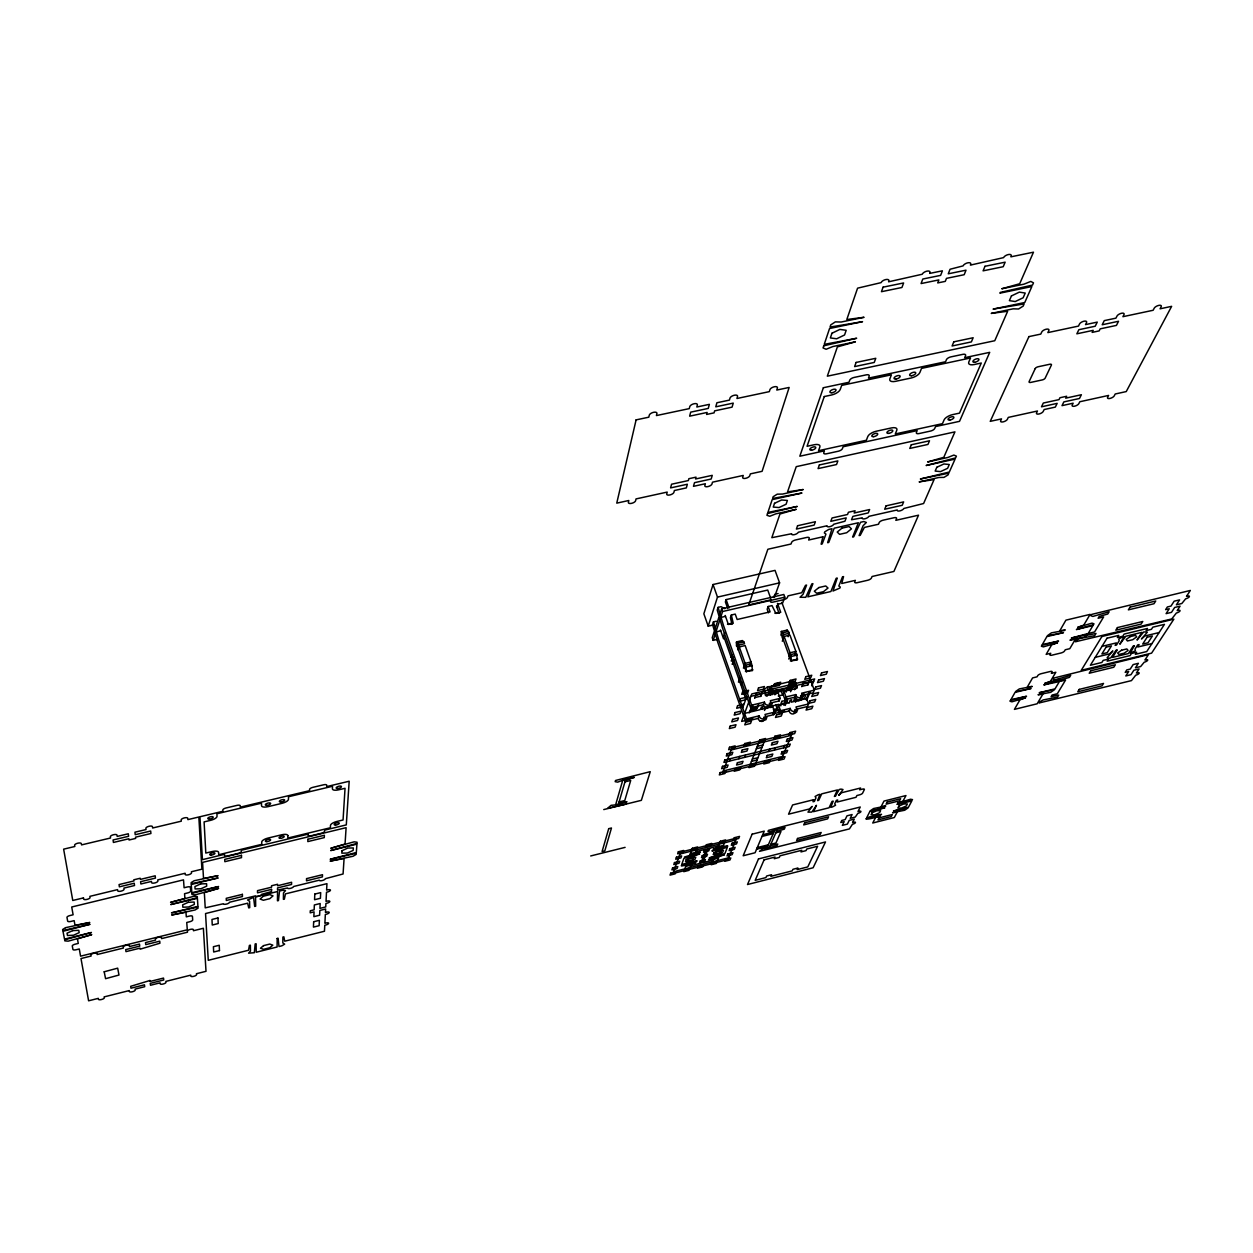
<?xml version="1.0" encoding="UTF-8"?>
<svg xmlns="http://www.w3.org/2000/svg" width="1253" height="1253" viewBox="0 0 1253 1253"><rect width="100%" height="100%" fill="white"/><g stroke="black" fill="none" stroke-linecap="round" stroke-linejoin="round"><path stroke-width="1.5" d="M781.136 635.506L781.324 631.449L787.135 630.087L789.28 633.251L788.153 636.728M742.215 683.449L741.416 686.44L745.927 699.205M626.343 804.034L607.611 808.279L611.088 805.319L615.599 804.912L622.772 780.18L634.3 777.377L625.419 780.274M618.434 804.222L625.654 779.476M737.61 648.568L738.644 645.091L736.56 641.896L736.435 645.968M739.505 682.024L740.523 678.656M770.376 695.133L771.3 692.079L769.326 686.534L767.369 687.004L763.594 689.902L765.567 695.431L767.024 696.261M774.323 597.462L779.585 582.849L775.043 570.381L713.035 584.524L703.857 613.798L708.196 626.171L713.897 624.84M785.224 705.47L786.665 700.96L785.396 701.257M708.196 626.171L717.483 597.101L713.035 584.524M716.309 621.222L713.427 621.88L712.565 624.574L717.875 642.632L745.582 721.43L758.206 718.392L759.177 715.855L746.522 718.893L745.582 721.43M724.892 608.707L721.023 606.687L718.11 607.36L717.233 610.101L722.605 628.317L750.672 707.773L763.422 704.719L764.424 702.119L751.628 705.173L750.672 707.773M782.342 638.09L783.47 634.613L781.324 631.449M776.797 607L777.8 604.259L782.608 603.147L784.801 597.164L783.83 594.47L721.634 608.801L719.692 614.769L720.647 617.478L725.503 616.351M770.736 598.354L767.729 590.053L726.129 599.607L725.377 601.91L727.742 608.566M713.176 640.361L715.056 634.598L714.116 631.919L712.237 637.683L713.176 640.361L716.982 639.469M715.917 631.919L719.755 620.204L718.799 617.51L714.977 629.241L715.917 631.919L720.741 630.807M720.647 617.478L722.589 611.511L721.634 608.801M724.72 632.608L723.607 635.944L731.204 657.48L734.101 656.807M777.471 603.366L780.729 612.325L775.905 613.437L772.005 605.606L768.152 606.499L770.094 611.871L737.156 619.499L735.229 614.095L731.345 615.004L730.421 617.729L731.94 624.386M731.235 661.036L732.754 656.635M733.256 664.309L734.352 661.161M738.174 650.135L739.286 646.924L745.159 645.546L751.001 661.976L749.858 665.171M738.44 682.149L740.1 677.466M743.421 668.147L745.128 663.37L739.286 646.924M768.152 606.499L767.165 609.24L768.449 612.811M740.68 684.905L741.713 682.008M746.6 672L745.77 665.202L751.659 663.808L752.473 670.606L745.472 671.498M774.197 596.976L775.184 594.22L778.082 593.546M742.653 707.898L746.757 696.699M729.559 761.041L730.436 758.66M749.2 712.926L751.252 707.428M754.666 698.266L756.718 692.768M752.787 705.705L751.706 708.571A3.117 0.83 76.5 0 1 751.189 708.759M755.496 710.263L756.796 706.833M760.681 696.511L762.638 691.358M782.295 641.27L784.127 636.43L789.938 635.067L795.89 651.403L794.637 654.599M758.645 704.296L757.078 708.446L751.236 709.856M786.79 630.995L787.135 630.087M738.925 758.754L739.818 756.373M765.567 695.431L771.3 692.079M761.981 709.464L763.077 706.629L761.542 706.99L760.148 709.652L744.595 713.396M770.094 689.213L771.284 686.064L788.92 681.867L790.909 687.396L789.672 690.528M744.548 757.376L745.457 755.011M766.758 708.525L767.932 705.455M772.067 694.742L773.273 691.609L771.284 686.064M788.81 655.977L790.048 652.782L784.127 636.43M772.146 703.669L771.159 706.238L765.332 707.632M779.679 684.858L780.697 682.227L774.84 683.621M791.504 661.38L790.706 654.599L796.548 653.22L797.331 660.002L790.314 660.895M765.646 716.606L773.712 714.664L774.714 712.111L772.756 706.629L762.09 709.182M769.311 703.309L779.1 700.96L780.118 698.36L778.129 692.815L767.353 695.399M789.202 702.667L778.567 705.235L777.565 707.788L779.523 713.255L789.171 710.937L790.204 708.384L780.525 710.717L779.523 713.255M794.747 688.852L784.002 691.421L782.968 694.037L784.958 699.55L794.715 697.216L795.765 694.601L785.991 696.95L784.958 699.55M783.83 705.235L786.68 698.031M788.607 686.221L790.878 681.397L795.232 681.554L796.877 687.944L794.402 689.714M768.825 751.455L769.781 749.075M789.092 702.949L790.236 700.098L791.755 699.738L791.144 702.213L806.572 698.501L808.545 703.967L807.496 706.52L796.751 709.104M796.877 687.944L795.232 681.554M794.715 697.216L793.869 700.85L797.049 700.897M774.401 750.093L775.372 747.712M732.159 664.325L733.929 659.971M795.498 702.228L796.892 698.767M801.795 686.691L803.893 681.507M801.669 697.749L803.079 694.287M801.983 699.111L804.097 693.927M807.637 685.297L809.751 680.113M783.705 747.822L784.691 745.441M806.086 699.675L809.219 692.079M811.787 685.861L814.638 678.954L751.784 693.943L741.619 721.43L752.834 718.721M806.822 699.988L810.018 692.251M781.809 602.38L814.293 690.168L813.213 692.768L800.557 695.807M744.548 668.131L745.77 665.202M774.73 830.034L770.125 831.804L767.979 831.428L768.418 830.394L785.819 825.727L860.247 807.026L858.007 811.537L858.869 811.317A2.741 0.846 -19.7 0 1 860.889 811.725A2.741 0.846 -19.7 0 1 857.835 813.401L855.282 817.034L850.223 818.319L852.087 814.544L846.997 815.813L845.164 819.587L841.781 820.449L840.794 822.485L844.162 821.639L842.345 825.367L847.388 824.098L849.221 820.37L854.28 819.086L852.588 822.485L853.434 822.281A2.71 0.83 -19.7 0 1 855.439 822.657A2.71 0.83 -19.7 0 1 852.416 824.302L849.409 828.906L759.475 851.351L762.873 848.704L766.836 848.297L774.73 830.034L785.051 827.434L784.3 829.157L776.421 831.444M769.389 847.654L777.314 829.392M788.717 659.015L790.706 654.599M764.502 710.451L765.943 707.318M731.204 657.48L732.253 655.225M790.58 691.719L792.867 686.926L790.878 681.397M773.273 597.556L775.184 594.22M622.772 780.18L617.729 782.138L615.176 781.668L615.521 780.478L650.26 771.66L641.364 800.338L603.742 809.579M774.808 694.804L778.552 691.891L784.315 690.513L786.304 692.048M770.705 707.616L773.164 705.705L778.865 704.343L780.87 705.831M798.631 700.928L804.489 698.297L805.601 695.572L800.855 695.478M717.844 847.701C704.358 852.463 723.373 845.415 727.836 846.104L711.892 850.944L727.304 847.451L724.907 853.512L709.229 857.851L724.375 854.844L708.556 859.605L713.662 858.446M691.264 864.1C704.672 859.37 685.704 866.387 681.256 865.713L697.154 860.905L681.742 864.398L683.919 858.383L699.754 853.998L684.42 857.036L700.411 852.212L695.243 853.387M691.64 850.301L696.887 848.986M719.567 843.285L724.782 841.969M679.94 854.013L735.746 839.98M762.717 834.733L773.915 831.929M695.869 851.695L706.332 849.064L700.991 863.145L690.654 865.745M718.502 846.01L708.07 848.626L702.698 862.706L713.02 860.106M690.387 853.685L695.619 852.369M718.235 846.683L723.451 845.383M775.826 832.822L780.979 831.522L775.936 843.018L770.83 844.318M761.996 836.44L773.164 833.637M689.651 855.721L694.867 854.405M717.452 848.72L722.652 847.404M688.414 859.072L693.614 857.757M716.136 852.087L721.321 850.787M687.678 861.077L692.878 859.777M715.353 854.107L720.522 852.807M686.456 864.413L691.64 863.098M714.053 857.444L719.206 856.144M757.266 847.592L768.34 844.788L767.619 846.464L756.561 849.252M685.72 866.403L690.889 865.087M713.27 859.448L718.423 858.148M673.597 871.712L728.573 857.819M766.836 848.297L777.017 845.728L777.753 844.052L770.25 845.65M684.514 869.692L689.667 868.392M711.986 862.753L717.123 861.453M590.696 855.956L625.106 847.373M752.364 759.036L757.94 757.673M751.44 761.385L757.016 760.023M723.341 770.924L782.671 756.389M749.92 765.285L755.481 763.938M619.092 801.951L624.761 800.557L630.713 780.447L624.965 781.841M615.599 804.912L627.017 801.763L618.653 803.471M1095.247 657.355L1109.485 653.894L1112.836 650.949L1107.135 657.668L1108.999 658.264L1110.769 657.841L1116.11 650.15L1117.269 649.868L1112.539 657.402L1128.42 653.549L1133.245 645.984L1134.404 645.702L1130.19 653.111L1135.39 650.793L1134.983 649.132L1137.677 644.919L1139.071 644.575L1137.818 647.018L1151.93 643.588M758.864 742.309L764.534 740.946M731.079 749.983L791.379 735.323M757.298 746.334L762.936 744.971M756.373 748.73L761.996 747.368M773.665 711.031L778.88 709.778M774.276 711.453L778.019 710.561M774.714 712.111L765.003 714.445L765.332 715.369A3.117 2.788 21.2 0 1 763.39 718.815A3.117 2.788 21.2 0 1 759.506 716.763L759.177 715.855M808.545 703.967L796 706.99L796.328 707.898A3.101 2.772 22.2 0 1 794.418 711.344A3.101 2.772 22.2 0 1 790.533 709.292L790.204 708.384M773.367 713.787L784.566 711.077M764.001 717.938L766.883 717.249L765.912 719.77L760.148 721.148M794.715 710.545L797.581 709.856L796.548 712.377L793.682 713.067M1102.014 646.36L1116.345 642.899L1115.139 645.358L1116.533 645.013L1119.195 640.753L1118.741 639.046L1122.234 637.104L1124.035 636.681L1119.837 644.214L1125.836 636.242L1141.953 632.342L1137.035 640.048L1143.738 631.919L1147.372 632.123L1141.483 638.983L1144.897 635.991L1159.119 632.546M750.892 696.355L813.651 681.366M773.273 691.609L790.909 687.396M792.867 686.926L797.221 687.067M754.917 697.576L760.822 696.167M801.936 686.346L807.778 684.937M778.254 695.979L782.561 694.961L781.245 691.28M780.118 698.36L770.313 700.709L770.642 701.633A3.148 2.819 21.1 0 1 768.684 705.11A3.148 2.819 21.1 0 1 764.753 703.043L764.424 702.119M814.293 690.168L801.622 693.207L801.951 694.115A3.132 2.804 22.1 0 1 800.025 697.592A3.132 2.804 22.1 0 1 796.094 695.525L795.765 694.601M750.735 708.806L756.577 707.397M749.78 711.359L755.622 709.965M796.313 700.192L802.108 698.798M773.367 709.605L777.158 708.697L775.858 705.047M755.904 694.961L761.808 693.551M803.001 683.715L808.858 682.305M745.128 663.37L751.001 661.976M790.048 652.782L795.89 651.403M746.428 667.035L752.301 665.641M791.379 656.431L797.206 655.053M746.929 671.122L752.802 669.729M791.849 660.503L797.675 659.109M736.56 641.896L742.418 640.534L743.859 641.912L744.517 643.729L738.644 645.091M736.247 642.805L740.648 641.771M738.001 643.275L743.859 641.912M782.812 632.796L788.623 631.434M783.47 634.613L789.28 633.251M727.492 624.26L731.862 623.242M774.887 613.265L777.784 612.592M722.589 611.511L784.801 597.164M717.483 597.101L779.585 582.849M763.594 689.902L764.408 690.105M776.468 606.123L779.068 613.265M781.465 634.613L790.659 660.002M792.836 680.943L794.825 686.456M794.966 709.543L795.295 710.451A3.101 2.772 22.2 0 1 793.384 713.881A3.101 2.772 22.2 0 1 789.5 711.845L789.171 710.937M784.002 691.421L785.991 696.95M778.599 699.581L779.1 700.96M778.567 705.235L780.525 710.717M767.369 687.004L769.342 692.549M773.226 713.286L773.712 714.664M763.923 689.025L765.896 694.554M726.129 599.607L729.089 607.94M763.422 704.719L763.75 705.643A3.148 2.819 21.1 0 0 769.765 704.734M764.032 716.998L764.361 717.906A3.101 2.788 21.2 0 1 762.419 721.352A3.101 2.788 21.2 0 1 758.535 719.316L758.206 718.392M736.733 645.076L745.786 670.621M725.189 615.458L728.385 624.464L733.24 623.336L731.345 615.004M751.628 705.173L723.514 625.592L718.11 607.36M731.83 659.282L740.774 684.624M720.428 629.914L723.576 638.858M746.522 718.893L718.752 639.97L713.427 621.88M757.564 707.162A3.117 0.83 76.5 0 1 757.031 707.365M796.281 698.046A3.101 0.877 76.4 0 1 796.047 698.14M802.186 696.464A3.101 0.877 76.4 0 1 801.842 696.746M801.027 697.248A3.132 2.804 22.1 0 1 795.044 698.125M271.556 889.379L271.556 891.556L261.548 894.376A3.101 1.049 -15.6 0 1 258.557 896.193A3.101 1.049 -15.6 0 1 255.549 895.848L229.44 902.27A3.117 1.049 -15.3 0 1 226.464 904.086A3.117 1.049 -15.3 0 1 223.394 903.742L205.226 907.845L204.333 892.606L218.633 888.377L195.108 894.877L191.944 894.517L191.866 893.42L218.555 886.529L191.819 892.669L191.255 884.493L218.163 877.946L191.192 883.741L191.129 882.613L194.168 880.734L218.069 875.675L203.519 878.447L202.579 862.377L346.11 827.669L345.045 844.036L330.792 848.265L354.145 841.828L357.089 842.235L357.011 843.394L330.667 850.552L356.948 844.162L356.306 852.526L330.197 859.26L356.259 853.277L356.165 854.405L353.08 856.253L330.103 861.14L344.089 858.462L343.071 873.983L325.247 878.713A3.07 1.034 -16 0 1 322.225 880.546A3.07 1.034 -16 0 1 319.311 880.186L293.484 886.529A3.086 1.049 -15.8 0 1 290.477 888.346A3.086 1.049 -15.8 0 1 287.517 887.985L277.539 890.084L277.555 887.907L291.542 884.477L291.589 882.284L277.586 885.73L277.586 884.273L271.572 885.746L271.556 887.202L257.507 890.648L257.523 892.825L271.556 889.379M277.164 938.481L277.101 947.002L256.223 952.233L256.129 943.744L255.158 943.979L254.328 952.719L248.595 953.173L250.475 951.074L250.365 945.169L249.41 945.42L248.533 950.244L208.264 960.315L205.555 913.547L247.64 903.194L248.721 907.908L249.723 907.658L249.598 901.267L247.577 899.967L253.56 897.414L254.688 906.436L255.675 906.201L255.565 896.929L277.539 891.525L277.461 900.813L278.448 900.578L279.529 891.04L282.52 890.303L285.496 890.648L283.476 892.935L283.397 899.356L284.384 899.106L285.449 893.875L326.955 883.663L326.61 890.1L327.597 889.865A3.039 1.018 -16.1 0 1 330.463 890.21A3.039 1.018 -16.1 0 1 327.472 891.995L326.5 892.246L326.031 901.377L327.002 901.142A3.007 1.002 -16.1 0 1 329.837 901.471A3.007 1.002 -16.1 0 1 326.876 903.225L325.921 903.476L325.733 906.937L319.954 908.378L320.173 903.523L314.346 904.964L314.158 909.803L310.29 910.774L310.211 912.826L314.064 911.871L313.861 916.663L319.625 915.223L319.844 910.445L325.623 909.005L325.451 912.435L326.406 912.2A2.976 0.971 -16.1 0 1 329.226 912.497A2.976 0.971 -16.1 0 1 326.297 914.236L325.341 914.486L324.887 923.257L325.843 923.022A2.945 0.955 -16.1 0 1 328.631 923.32A2.945 0.955 -16.1 0 1 325.733 925.027L324.778 925.262L324.464 931.245L284.729 941.191L283.851 936.805L282.896 937.056L282.818 942.976L284.682 944.135L281.831 945.827L278.996 946.532L278.119 938.246L277.164 938.481M287.877 835.657L287.83 838.038L330.369 827.763L330.494 825.382A6.422 2.271 -16.1 0 1 336.838 821.482L343.056 819.979L345.045 788.294L338.67 789.813A6.625 2.428 -16.1 0 1 332.405 788.795L332.546 786.257L288.519 796.736L288.472 799.273A6.672 2.443 -15.6 0 1 281.988 803.33L268.001 806.666A6.688 2.443 -15.5 0 1 261.517 805.679L261.501 803.157L216.926 813.761L217.035 816.283A6.735 2.459 -15.1 0 1 210.629 820.339L204.098 821.89L205.805 853.074L212.164 851.539A6.547 2.318 -15.1 0 1 218.617 852.369L218.711 854.734L261.752 844.334L261.736 841.969A6.484 2.302 -15.6 0 1 268.017 838.069L281.643 834.796A6.469 2.287 -15.7 0 1 287.877 835.657M306.578 878.619L306.499 880.812L322.397 876.896L322.507 874.704L306.578 878.619M307.893 839.244L307.815 841.593L324.276 837.615L324.386 835.265L307.893 839.244M308.066 834.138L308.034 835.312A3.211 1.128 -15.9 0 0 311.089 835.751L321.426 833.245A3.211 1.128 -16 0 0 324.574 831.319L324.637 830.128L346.298 824.897L349.18 781.245L326.704 786.586L326.767 785.318A3.336 1.222 -16 0 0 323.603 784.801L312.843 787.354A3.336 1.222 -15.9 0 0 309.569 789.406L309.538 790.674L240.31 807.136L240.294 805.867A3.367 1.237 -15.3 0 0 236.989 805.381L226.073 807.966A3.383 1.237 -15.2 0 0 222.83 810.018L222.877 811.286L199.932 816.752L202.422 859.652L224.538 854.311L224.585 855.486A3.258 1.143 -15.3 0 0 227.78 855.893L238.258 853.356A3.242 1.143 -15.3 0 0 241.375 851.429L241.343 850.254L308.066 834.138M313.657 921.738L313.438 927.11L319.139 925.685L319.39 920.313L313.657 921.738M314.801 894.078L314.566 899.717L320.423 898.276L320.69 892.622L314.801 894.078M341.991 850.709L341.834 853.168L347.41 853.027L353.158 850.411L353.33 847.936L347.754 848.077L341.991 850.709M104.187 971.78L105.581 978.687L118.988 975.038L117.672 968.162L104.187 971.78M636.101 419.88L616.758 503.142L628.818 500.495L628.379 502.312A3.806 1.629 -19.1 0 0 631.543 503.346A3.806 1.629 -19.1 0 0 635.6 500.73L636.038 498.913L667.222 492.084L666.737 493.901A3.79 1.613 -19.5 0 0 669.838 494.951A3.79 1.613 -19.5 0 0 673.91 492.335L674.396 490.518L686.331 487.903L687.349 484.238L670.59 487.903L671.561 484.222L688.351 480.557L688.868 478.709L696.057 477.142L695.54 478.991L712.252 475.341L711.187 479.022L694.507 482.671L693.473 486.336L705.376 483.736L704.844 485.553A3.775 1.613 -19.9 0 0 707.882 486.603A3.775 1.613 -19.9 0 0 711.97 484.003L712.503 482.17L743.264 475.435L742.7 477.268A3.775 1.598 -20.2 0 0 745.66 478.317A3.775 1.598 -20.2 0 0 749.764 475.717L750.343 473.885L762.106 471.316L789.155 387.443L776.766 390.059L777.408 388.023A3.994 1.786 -20.9 0 0 774.323 386.77A3.994 1.786 -20.9 0 0 769.953 389.605L769.311 391.641L736.936 398.501L737.531 396.465A4.01 1.801 -20.5 0 0 734.368 395.228A4.01 1.801 -20.5 0 0 730.013 398.062L729.434 400.099L716.904 402.761L715.776 406.818L733.256 403.106L732.081 407.147L714.633 410.859L714.069 412.863L706.598 414.461L707.146 412.441L689.636 416.168L690.701 412.143L708.258 408.415L709.386 404.343L696.809 407.021L697.357 404.985A4.01 1.817 -20.1 0 0 694.131 403.732A4.01 1.817 -20.1 0 0 689.792 406.583L689.26 408.619L656.415 415.573L656.917 413.553A4.025 1.833 -19.7 0 0 653.596 412.315A4.025 1.833 -19.7 0 0 649.289 415.166L648.803 417.186L636.101 419.88M822.908 536.801L821.107 544.194L822.187 543.943L825.931 534.107L824.364 532.948L824.772 531.852L828.703 529.455L832.008 528.703L827.638 542.706L828.734 542.471L834.2 528.202L858.321 522.767L852.62 537.051L853.716 536.801L860.513 522.282L863.787 521.53L866.387 522.454L863.098 525.712L859.119 535.579L860.216 535.329L864.382 527.419L878.51 524.24L879.199 522.579A3.524 1.378 -21.1 0 1 883.146 520.183L894 517.74A3.524 1.378 -21.2 0 1 896.537 518.664L895.848 520.324L918.512 515.187L893.906 571.462L872.057 576.505L871.415 578.025A3.383 1.269 -20.7 0 1 867.64 580.28L857.224 582.676A3.383 1.284 -20.6 0 1 854.718 581.878L855.345 580.358L841.734 583.491L843.567 576.584L842.517 576.819L838.821 586.012L840.293 587.046L839.886 588.064L833.01 591.024L837.239 578.04L836.19 578.275L830.911 591.51L807.856 596.835L812.931 583.632L811.866 583.867L805.757 597.321L800.025 597.274L803.095 594.251L806.572 585.088L805.507 585.339L801.748 592.716L788.012 595.88L787.448 597.399A3.399 1.3 -20 0 1 783.72 599.654L773.132 602.098A3.399 1.3 -19.9 0 1 770.501 601.315L771.049 599.795L748.714 604.948L767.854 549.253L791.035 544.006L791.63 542.361A3.54 1.41 -20.3 0 1 795.53 539.965L806.556 537.474A3.54 1.41 -20.4 0 1 809.25 538.383L808.639 540.027L822.908 536.801M608.707 828.672L602.098 851.492L604.823 850.818L611.48 827.982L608.707 828.672M813.604 799.712L813.009 801.779L814.372 801.434L816.001 797.848L815.076 796.485L818.193 794.747L819.948 794.308L817.598 800.62L818.726 800.338L821.686 793.869L837.427 789.954L834.388 796.438L835.516 796.156L839.165 789.515L840.92 789.092L843.018 789.515L838.727 795.357L841.483 792.757L860.576 788.012L859.683 789.797L862.283 789.155A2.788 0.877 -19.8 0 1 864.351 789.594L862.597 793.165A2.788 0.877 -19.8 0 1 859.48 794.872L856.895 795.53L856.034 797.3L837.082 802.045L837.724 800.009L836.362 800.338L834.686 803.893L835.579 805.225L832.493 806.916L830.786 807.355L833.167 801.137L832.039 801.419L829.063 807.778L813.542 811.662L816.455 805.319L811.819 812.101L807.981 812.132L812.116 806.415L809.407 808.968L788.56 814.184L792.601 804.959L813.604 799.712M767.509 513.573L766.93 515.312L769.765 516.267L775.826 513.855L796.203 509.313L779.961 513.996L771.817 537.678L791.661 533.731A3.571 1.425 -20.4 0 0 794.386 534.639A3.571 1.425 -20.4 0 0 798.318 532.227L827.09 525.759A3.555 1.425 -20.7 0 0 829.752 526.683A3.555 1.425 -20.7 0 0 833.699 524.255L844.929 521.232L846.229 517.865L830.77 521.342L832.055 517.975L847.545 514.497L848.422 512.242L855.063 510.754L854.17 513.01L869.613 509.548L868.251 512.916L852.854 516.393L851.523 519.744L862.283 517.834A3.555 1.41 -21 0 0 864.899 518.758A3.555 1.41 -21 0 0 868.862 516.346L897.273 509.955A3.54 1.394 -21.3 0 0 899.826 510.895A3.54 1.394 -21.3 0 0 903.805 508.483L923.602 503.518L934.065 479.601L919.122 481.888L938.967 477.471L943.963 477.393L948.035 474.918L948.803 473.18L920.36 478.991L949.32 472.021L955.084 459.099L926.124 465.505L955.6 457.909L956.399 456.123L953.846 455.074L947.754 457.502L927.643 461.95L943.807 457.298L954.927 431.878L796.235 466.664L787.557 491.881L803.204 489.516L782.561 494.074L777.22 494.168L773.179 496.705L772.584 498.459L801.951 493.04L772.193 499.634L767.901 512.43L797.221 506.431L767.509 513.573M823.769 345.797L823.049 347.927L826.103 349.274L832.853 346.533L855.407 341.818L837.38 346.909L827.325 376.182L994.772 340.722L1007.647 311.277L991.233 313.407L1013.144 308.833L1018.579 308.99L1023.168 306.092L1024.124 303.931L993.065 309.115L1024.766 302.506L1031.861 286.545L999.894 293.171L1000.207 292.435L1032.519 285.073L1033.49 282.865L1030.796 281.424L1023.983 284.165L1001.774 288.77L1019.707 283.726L1033.474 252.198L1010.858 256.834L1011.171 256.066A4.182 1.895 -23.8 0 0 1008.367 254.547A4.182 1.895 -23.8 0 0 1003.606 257.617L970.402 265.103L970.699 264.336A4.198 1.911 -23.4 0 0 967.817 262.817A4.198 1.911 -23.4 0 0 963.087 265.887L950.056 269.254L948.255 273.812L966.016 270.178L964.183 274.72L946.469 278.354L945.295 281.377L937.698 282.927L938.857 279.92L921.065 283.57L922.788 279.027L940.627 275.378L942.413 270.82L929.632 273.42L929.93 272.668A4.198 1.926 -23 0 0 926.954 271.149A4.198 1.926 -23 0 0 922.255 274.235L888.581 281.815L888.847 281.064A4.198 1.942 -22.6 0 0 885.808 279.56A4.198 1.942 -22.6 0 0 881.11 282.63L857.585 288.159L846.809 319.515L864.069 317.291L841.217 322.021L835.344 321.88L830.77 324.872L830.05 327.064L862.534 321.676L829.549 328.521L824.239 344.371L856.66 338.263L823.769 345.797M774.526 503.314L773.258 507.089L779.021 507.543L786.085 504.239L787.385 500.448L781.606 499.978L774.526 503.314M831.945 333.251L830.363 337.934L836.675 338.78L844.569 334.974L846.182 330.291L839.87 329.414L831.945 333.251M823.362 387.725L799.821 456.217L824.427 450.845L823.754 452.709A3.775 1.582 -21 0 0 826.588 453.79L838.241 451.237A3.759 1.582 -21.1 0 0 842.408 448.621L843.097 446.773L917.165 430.593L916.397 432.457A3.743 1.551 -21.9 0 0 919.06 433.569L930.509 431.063A3.743 1.551 -22 0 0 934.738 428.448L935.521 426.584L959.532 421.337L989.698 352.359L964.7 357.669L965.562 355.633A3.931 1.692 -22.7 0 0 962.837 354.348L950.87 356.886A3.931 1.692 -22.6 0 0 946.422 359.705L945.592 361.741L868.454 378.14L869.19 376.104A3.947 1.739 -21.8 0 0 866.293 374.851L854.107 377.435A3.947 1.739 -21.7 0 0 849.722 380.254L849.001 382.275L823.362 387.725M824.27 396.543L807.057 446.303L814.121 444.752A7.581 3.211 -20.9 0 1 819.854 446.976L818.538 450.704L866.356 440.257L867.796 436.53A7.549 3.164 -21.5 0 1 876.223 431.236L891.353 427.946A7.549 3.164 -21.7 0 1 896.819 430.202L895.315 433.945L942.491 423.655L944.089 419.896A7.534 3.117 -22.2 0 1 952.609 414.618L959.485 413.13L981.271 363.025L974.192 364.545A7.816 3.336 -22.8 0 1 968.804 362.023L970.542 357.966L921.519 368.398L919.906 372.454A7.847 3.399 -22.2 0 1 911.119 378.014L895.535 381.335A7.847 3.399 -22.1 0 1 889.865 378.845L891.416 374.804L841.687 385.391L840.262 389.417A7.878 3.446 -21.4 0 1 831.553 394.993L824.27 396.543M670.715 873.184L670.01 875.142L675.179 873.842L675.884 871.869L670.715 873.184M672.595 867.906L671.89 869.895L677.074 868.58L677.795 866.59L672.595 867.906M674.49 862.581L673.785 864.586L679.001 863.27L679.721 861.265L674.49 862.581M676.416 857.209L675.696 859.229L680.927 857.913L681.648 855.893L676.416 857.209M678.343 851.774L677.622 853.826L682.869 852.494L683.605 850.458L678.343 851.774M680.614 852.134L672.955 873.513L727.836 859.636L736.498 838.1L680.614 852.134M797.581 525.727L796.391 529.079L814.168 525.085L815.405 521.718L797.581 525.727M819.368 464.957L818.052 468.606L836.534 464.55L837.865 460.9L819.368 464.957M856.097 362.446L854.609 366.596L874.249 362.446L875.784 358.295L856.097 362.446M883.083 287.156L881.454 291.698L901.941 287.485L903.617 282.959L883.083 287.156M730.217 726.082L729.309 728.588L735.104 727.194L736.012 724.688L730.217 726.082M732.645 719.363L731.736 721.885L737.547 720.491L738.487 717.953L732.645 719.363M735.104 712.55L734.18 715.118L740.037 713.709L740.977 711.14L735.104 712.55M737.594 705.674L736.654 708.258L742.543 706.849L743.483 704.264L737.594 705.674M740.116 698.735L739.16 701.351L745.081 699.926L746.036 697.31L740.116 698.735M742.653 691.703L741.698 694.35L747.634 692.925L748.605 690.293L742.653 691.703M686.252 859.558L685.485 861.688L689.855 861.547L695.023 859.276L695.807 857.162L691.437 857.287L686.252 859.558M692.392 848.25L683.778 871.665L688.931 870.365L697.639 846.934L692.392 848.25M720.193 772.584L719.332 774.902L724.907 773.524L725.769 771.206L720.193 772.584M722.48 766.335L721.618 768.684L727.226 767.322L728.087 764.972L722.48 766.335M724.798 760.038L723.921 762.419L789.28 746.459L790.267 744.078L724.798 760.038M727.132 753.679L726.254 756.076L731.909 754.698L732.801 752.301L727.132 753.679M729.497 747.258L728.604 749.67L734.289 748.292L735.182 745.864L729.497 747.258M731.893 747.775L722.558 773.054L781.794 758.535L792.288 733.099L731.893 747.775M745.676 722.354L744.752 724.861L750.531 723.467L751.471 720.961L745.676 722.354M758.519 687.928L757.532 690.575L763.469 689.15L764.455 686.503L758.519 687.928M698.266 866.215L697.514 868.188L702.651 866.888L703.419 864.915L698.266 866.215M700.27 860.921L699.519 862.91L704.672 861.61L705.439 859.621L700.27 860.921M702.291 855.58L701.523 857.585L706.723 856.285L707.491 854.264L702.291 855.58M704.327 850.176L703.559 852.212L708.775 850.897L709.558 848.876L704.327 850.176M706.394 844.741L705.611 846.777L710.858 845.477L711.641 843.426L706.394 844.741M735.072 768.935L734.195 771.253L739.756 769.89L740.648 767.572L735.072 768.935M737.437 762.685L736.545 765.035L742.136 763.672L743.045 761.323L737.437 762.685M742.23 749.999L741.322 752.395L746.976 751.033L747.884 748.621L742.23 749.999M744.674 743.562L743.749 745.989L749.435 744.611L750.359 742.183L744.674 743.562M771.644 691.202L770.642 693.817L776.515 692.423L777.533 689.792L771.644 691.202M774.338 684.154L773.32 686.801L779.241 685.391L780.274 682.744L774.338 684.154M714.006 852.573L713.176 854.703L717.499 854.577L722.668 852.322L723.498 850.176L719.175 850.301L714.006 852.573M720.365 841.233L711.218 864.727L716.34 863.427L725.597 839.917L720.365 841.233M759.819 739.881L749.012 767.619L754.572 766.256L765.489 738.518L759.819 739.881M776.5 714.93L775.497 717.452L781.245 716.058L782.248 713.537L776.5 714.93M781.856 701.335L780.838 703.904L786.649 702.51L787.683 699.941L781.856 701.335M787.338 687.443L786.304 690.074L792.162 688.68L793.212 686.049L787.338 687.443M790.126 680.395L789.077 683.057L794.966 681.648L796.031 678.985L790.126 680.395M725.675 859.292L724.892 861.265L729.998 859.981L730.797 857.992L725.675 859.292M727.805 853.982L727.006 855.971L732.144 854.671L732.958 852.682L727.805 853.982M729.951 848.61L729.136 850.63L734.305 849.33L735.119 847.31L729.951 848.61M732.112 843.191L731.298 845.227L736.482 843.927L737.312 841.891L732.112 843.191M734.305 837.724L733.475 839.792L738.69 838.476L739.521 836.424L734.305 837.724M764.737 761.667L763.797 764.001L769.342 762.638L770.282 760.305L764.737 761.667M767.243 755.402L766.303 757.752L771.864 756.405L772.819 754.04L767.243 755.402M772.334 742.684L771.362 745.081L776.985 743.718L777.956 741.306L772.334 742.684M774.918 736.216L773.947 738.644L779.585 737.281L780.572 734.853L774.918 736.216M805.867 676.651L804.786 679.298L810.66 677.904L811.756 675.242L805.867 676.651M779.507 758.049L778.552 760.383L784.065 759.036L785.036 756.687L779.507 758.049M782.091 751.769L781.12 754.134L786.665 752.771L787.636 750.422L782.091 751.769M787.323 739.035L786.336 741.447L791.927 740.069L792.93 737.672L787.323 739.035M789.97 732.566L788.983 734.994L794.606 733.631L795.608 731.188L789.97 732.566M886.09 505.852L884.696 509.219L902.207 505.288L903.632 501.905L886.09 505.852M911.307 444.784L909.788 448.433L927.956 444.439L929.507 440.79L911.307 444.784M953.799 341.834L952.092 345.985L971.373 341.912L973.142 337.746L953.799 341.834M984.983 266.294L983.104 270.836L1003.214 266.717L1005.141 262.175L984.983 266.294M752.113 834.185L743.186 855.752L755.089 852.745L764.236 831.146L752.113 834.185M807.136 707.553L806.086 710.075L811.803 708.697L812.868 706.159L807.136 707.553M809.971 700.772L808.905 703.309L814.654 701.931L815.719 699.378L809.971 700.772M812.821 693.911L811.74 696.496L817.52 695.102L818.601 692.517L812.821 693.911M815.703 686.989L814.607 689.589L820.417 688.195L821.514 685.595L815.703 686.989M818.616 679.987L817.52 682.619L823.346 681.225L824.458 678.593L818.616 679.987M821.561 672.908L820.449 675.571L826.307 674.177L827.434 671.514L821.561 672.908M758.488 858.931L747.524 884.524L813.119 867.765L825.508 841.953L758.488 858.931M764.095 859.84L755.199 880.326L765.928 877.586L766.617 876.019L771.566 874.751L770.861 876.333L792.225 870.866L792.961 869.3L797.879 868.031L797.143 869.613L807.793 866.904L817.598 846.276L806.76 849.017L806.008 850.646L801.012 851.915L801.763 850.286L780.024 855.799L779.303 857.428L774.276 858.697L774.996 857.068L764.095 859.84M936.821 467.275L935.161 471.081L940.549 471.598L947.613 468.309L949.304 464.503L943.901 463.97L936.821 467.275M1011.437 295.927L1009.385 300.642L1015.228 301.55L1023.137 297.775L1025.22 293.061L1019.378 292.121L1011.437 295.927M797.534 838.461L796.626 840.481L820.214 834.514L821.169 832.493L797.534 838.461M804.645 822.829L803.706 824.897L827.606 818.882L828.578 816.815L804.645 822.829M1028.932 336.603L990.246 421.353L1001.507 418.878L1000.661 420.742A3.712 1.504 -22.6 0 0 1003.167 421.854A3.712 1.504 -22.6 0 0 1007.396 419.269L1008.273 417.406L1037.437 411.015L1036.544 412.879A3.712 1.504 -22.9 0 0 1039.003 413.991A3.712 1.504 -22.9 0 0 1043.248 411.407L1044.156 409.543L1055.324 407.1L1057.156 403.372L1041.494 406.802L1043.31 403.043L1059.004 399.629L1059.944 397.734L1066.663 396.277L1065.723 398.156L1081.37 394.742L1079.475 398.485L1063.86 401.9L1062.011 405.643L1073.132 403.2L1072.208 405.064A3.712 1.488 -23.2 0 0 1074.588 406.191A3.712 1.488 -23.2 0 0 1078.864 403.607L1079.804 401.743L1108.592 395.431L1107.621 397.295A3.712 1.472 -23.4 0 0 1109.954 398.438A3.712 1.472 -23.4 0 0 1114.246 395.854L1115.217 393.99L1126.243 391.578L1171.633 306.343L1160.09 308.802L1161.171 306.719A3.931 1.629 -24.4 0 0 1158.79 305.387A3.931 1.629 -24.4 0 0 1154.217 308.191L1153.136 310.274L1122.939 316.68L1123.988 314.597A3.931 1.645 -24.1 0 0 1121.529 313.266A3.931 1.645 -24.1 0 0 1116.987 316.085L1115.937 318.152L1104.269 320.627L1102.217 324.762L1118.522 321.285L1116.439 325.404L1100.181 328.85L1099.163 330.902L1092.177 332.39L1093.196 330.338L1076.86 333.815L1078.849 329.711L1095.216 326.234L1097.252 322.115L1085.537 324.605L1086.539 322.538A3.931 1.66 -23.8 0 0 1084.017 321.207A3.931 1.66 -23.8 0 0 1079.491 324.026L1078.488 326.093L1047.868 332.593L1048.839 330.526A3.947 1.676 -23.5 0 0 1046.239 329.21A3.947 1.676 -23.5 0 0 1041.729 332.029L1040.773 334.097L1028.932 336.603M1035.244 368.554L1029.12 381.601A2.537 1.049 -23 0 0 1030.796 382.4L1042.245 379.925A2.537 1.049 -23.1 0 0 1045.159 378.14L1051.392 365.093A2.553 1.065 -23.3 0 0 1049.716 364.263L1038.173 366.753A2.569 1.065 -23.2 0 0 1035.244 368.554M866.356 818.428L866.011 819.102C870.349 819.775 888.596 812.962 875.518 817.598L872.746 823.002L894.329 817.536L897.195 812.116L892.559 812.696L904.682 810.237L908.08 807.903L893.452 810.989L908.456 807.214L911.777 801.027L896.929 804.363L912.513 799.633L910.555 799.226L897.602 803.079L903.006 801.121L905.95 795.561L883.991 801.074L881.141 806.619L885.84 806.039L873.56 808.53L870.146 810.895L884.947 807.778L869.801 811.584L866.7 817.739L881.532 814.387L866.356 818.428M872.041 812.837L871.007 814.857L874.782 814.779L879.559 812.696L880.608 810.675L876.834 810.754L872.041 812.837M878.995 817.896L877.946 819.916L891.259 816.564L892.324 814.528L878.995 817.896M887.14 802.092L886.075 804.175L899.544 800.792L900.641 798.709L887.14 802.092M898.871 806.086L897.806 808.107L901.518 808.044L906.311 805.961L907.391 803.925L903.664 803.987L898.871 806.086M1010.466 700.443L1010.012 701.257L1011.97 701.805L1025.674 697.749L1019.926 699.847L1014.429 709.37L1037.171 703.779L1042.809 694.24L1038.017 694.742L1050.719 692.314L1054.54 689.651L1039.191 692.721L1055.026 688.852L1059.396 681.569L1043.78 684.921L1060.367 679.94L1058.44 679.361L1044.673 683.418L1050.468 681.303L1055.825 672.266L1051.361 673.347L1052.097 672.109A2.96 0.971 -21.4 0 0 1050.155 671.514L1041.196 673.691A2.96 0.971 -21.3 0 0 1037.782 675.586L1037.061 676.824L1032.582 677.92L1027.366 686.942L1032.237 686.456L1019.347 688.899L1015.525 691.578L1031.062 688.492L1015.055 692.392L1010.92 699.644L1026.536 696.276L1010.466 700.443M1041.87 645.373L1041.368 646.25L1043.373 646.877L1057.642 642.711L1051.643 644.903L1046.161 654.379L1050.719 653.283L1049.983 654.567A3.007 1.002 -21.5 0 0 1051.956 655.178L1061.025 652.985A3.007 1.002 -21.5 0 0 1064.502 651.043L1065.269 649.759L1069.796 648.678L1075.419 639.171L1070.046 640.299L1070.454 639.625L1083.641 637.197L1087.15 635.24L1087.667 634.363L1071.409 638.012L1088.199 633.485L1092.945 625.576L1076.39 629.539L1093.462 624.683L1093.994 623.806L1092.036 623.133L1077.69 627.33L1083.751 625.122L1090.11 614.377L1065.911 620.157L1059.74 630.87L1065.175 629.726L1064.768 630.431L1051.392 632.859L1047.351 635.741L1063.484 632.64L1046.85 636.618L1042.355 644.512L1058.581 641.097L1041.87 645.373M1039.849 701.774L1039.144 702.964L1131.459 680.614L1135.719 675.21A2.882 0.908 -21.8 0 0 1139.087 673.362A2.882 0.908 -21.8 0 0 1137.285 672.798L1136.424 673.002L1139.071 668.961L1133.871 670.23L1130.989 674.678L1125.805 675.947L1128.687 671.514L1125.21 672.36L1126.776 669.916L1130.253 669.071L1133.151 664.591L1138.366 663.307L1135.453 667.802L1140.653 666.533L1144.193 662.242A2.913 0.924 -21.9 0 0 1147.607 660.378A2.913 0.924 -21.9 0 0 1145.79 659.783L1144.929 659.986L1148.421 654.63L1053.945 678.014L1053.225 679.236L1055.151 679.815L1070.688 675.32L1069.451 677.372L1061.26 679.721L1060.273 681.35L1065.567 680.066L1057.313 693.755L1052.066 695.039L1051.11 696.637L1058.722 695.117L1057.516 697.091L1043.169 699.941L1039.849 701.774M1076.217 640.471L1075.45 641.771L1171.743 618.951L1176.363 613.03A3.039 0.987 -22.3 0 0 1179.919 611.057A3.039 0.987 -22.3 0 0 1178.086 610.383L1177.194 610.603L1180.075 606.17L1174.672 607.47L1171.508 612.341L1166.104 613.641L1169.237 608.77L1165.635 609.647L1167.342 606.969L1170.975 606.107L1174.155 601.189L1179.59 599.889L1176.395 604.807L1181.83 603.507L1185.651 598.809A3.07 1.002 -22.5 0 0 1189.254 596.82A3.07 1.002 -22.5 0 0 1187.421 596.115L1186.513 596.334L1190.35 590.445L1091.692 614.393L1090.893 615.74L1092.867 616.429L1109.124 611.762L1107.762 614.017L1099.194 616.445L1098.114 618.246L1103.642 616.915L1094.589 631.951L1089.108 633.266L1088.058 635.02L1095.999 633.485L1094.683 635.663L1079.726 638.513L1076.217 640.471M1101.904 636.508L1081.276 670.292L1151.585 653.158L1173.857 619.17L1101.904 636.508M1107.01 638.216L1090.392 665.265L1101.888 662.461L1103.173 660.394L1108.482 659.109L1107.182 661.177L1130.081 655.601L1131.412 653.518L1136.69 652.233L1135.359 654.317L1146.761 651.544L1164.444 624.37L1152.823 627.173L1151.429 629.319L1146.072 630.619L1147.45 628.458L1124.129 634.096L1122.782 636.242L1117.394 637.542L1118.725 635.396L1107.01 638.216M1079.24 689.401L1077.768 691.781L1102.014 685.83L1103.517 683.433L1079.24 689.401M1090.736 670.794L1089.217 673.237L1113.776 667.254L1115.342 664.779L1090.736 670.794M1117.425 627.581L1115.812 630.196L1141.107 624.104L1142.767 621.488L1117.425 627.581M1130.049 607.157L1128.373 609.851L1154.013 603.727L1155.72 601.017L1130.049 607.157M1106.07 647.19L1101.888 653.956L1107.229 652.656L1111.442 645.89L1106.07 647.19M1147.075 637.26L1142.705 644.058L1148.014 642.758L1152.4 635.976L1147.075 637.26M263.318 896.24L260.091 899.043L263.334 900.265L269.802 898.667L273.029 895.864L269.802 894.642L263.318 896.24M263.553 945.623L260.467 948.239L263.584 949.304L269.755 947.754L272.841 945.138L269.755 944.073L263.553 945.623M841.985 528.155L837.223 532.055L839.573 534.342L846.668 532.744L851.429 528.86L849.111 526.542L841.985 528.155M818.882 587.547L814.34 591.197L816.658 593.249L823.472 591.682L828.014 588.049L825.727 585.965L818.882 587.547M1130.206 636.602L1126.181 639.422L1127.449 640.972L1132.696 639.703L1136.706 636.884L1135.469 635.334L1130.206 636.602M1121.623 650.197L1117.66 652.97L1118.913 654.473L1124.113 653.22L1128.076 650.448L1126.839 648.929L1121.623 650.197M65.595 927.659L62.65 929.491L62.854 930.572L90.059 924.291L62.995 931.292L64.498 939.108L91.422 932.498L64.639 939.813L64.843 940.878L68.148 941.16L91.782 934.628L77.451 938.873L78.266 943.431L75.18 944.182A3.179 1.065 -14.3 0 0 72.282 945.984L72.94 949.461A3.164 1.049 -14.3 0 0 76.198 949.727L79.268 948.975L80.568 956.164L187.292 929.789L186.744 922.474L189.751 921.738A3.117 1.034 -15.1 0 0 192.696 919.937L192.445 916.413A3.117 1.049 -15.1 0 0 189.344 916.1L186.305 916.836L185.961 912.215L171.677 915.003L195.076 909.976L198.052 908.159L197.974 907.078L171.489 912.857L197.927 906.358L197.41 898.401L170.737 904.556L197.363 897.665L197.301 896.568L194.152 896.224L170.549 902.364L184.911 898.479L184.551 893.702L187.652 892.935A3.195 1.096 -15 0 0 190.66 891.071L190.393 887.359A3.211 1.096 -15 0 0 187.214 886.999L184.097 887.75L183.502 879.857L71.719 907L73.113 914.784L69.933 915.551A3.258 1.112 -14.1 0 0 66.973 917.431L67.646 921.08A3.258 1.112 -14.2 0 0 71.014 921.409L74.162 920.642L75.008 925.34L89.762 922.49L65.595 927.659M72.69 930.603L67.035 933.203L67.474 935.505L73.535 935.224L79.174 932.639L78.767 930.321L72.69 930.603M200.684 883.898L194.935 886.544L195.092 888.957L200.981 888.753L206.698 886.122L206.573 883.71L200.684 883.898M188.326 902.285L182.656 904.87L182.844 907.219L188.67 906.984L194.325 904.415L194.168 902.05L188.326 902.285M219.479 950.573L213.683 952.014L213.402 946.72L219.228 945.263L219.479 950.573M149.921 980.504L130.688 986.315L130.954 988.21L144.471 984.811L144.706 986.706L135.073 989.134L135.199 990.074A2.992 0.94 -14.8 0 1 132.426 991.734A2.992 0.94 -14.8 0 1 129.404 991.515L129.278 990.575L104.124 996.902L104.281 997.827A2.992 0.94 -14.6 0 1 101.524 999.502A2.992 0.94 -14.6 0 1 98.47 999.299L98.314 998.359L88.603 1000.802L80.991 958.545L91.109 956.039L90.936 955.021A3.132 1.034 -14.4 0 1 93.803 953.251A3.132 1.034 -14.4 0 1 97.014 953.517L97.186 954.535L123.405 948.051L123.264 947.033A3.117 1.034 -14.7 0 1 126.146 945.263A3.117 1.034 -14.7 0 1 129.31 945.529L129.451 946.563L139.49 944.073L139.741 946.125L125.707 949.602L125.973 951.638L139.991 948.161L140.117 949.179L159.945 943.211L159.742 941.175L145.755 944.637L145.505 942.585L155.529 940.11L155.419 939.077A3.101 1.018 -14.9 0 1 158.317 937.307A3.101 1.018 -14.9 0 1 161.433 937.589L161.527 938.622L187.48 932.201L187.402 931.167A3.086 1.018 -15.1 0 1 190.315 929.397A3.086 1.018 -15.1 0 1 193.369 929.695L193.448 930.728L203.378 928.269L206.009 971.31L196.47 973.706L196.533 974.662A2.96 0.94 -15.2 0 1 193.745 976.322A2.96 0.94 -15.2 0 1 190.816 976.103L190.738 975.147L165.85 981.397L165.944 982.352A2.976 0.94 -15 0 1 163.172 984.012A2.976 0.94 -15 0 1 160.196 983.793L160.086 982.838L150.485 985.265L150.25 983.37L163.736 979.987L163.532 978.076L150.031 981.459L149.921 980.504M217.959 917.979L211.976 919.451L212.258 925.027L218.21 923.555L217.959 917.979M242.393 894.36L226.245 898.323L226.323 900.484L242.44 896.537L242.393 894.36M83.465 897.9L72.768 900.484L63.637 849.158L74.835 846.495L74.616 845.258A3.446 1.253 -14 0 1 77.78 843.206A3.446 1.253 -14 0 1 81.335 843.661L81.539 844.898L110.53 838.006L110.358 836.769A3.43 1.253 -14.3 0 1 113.522 834.717A3.43 1.253 -14.3 0 1 117.03 835.171L117.187 836.424L128.292 833.778L128.589 836.284L113.083 839.964L113.412 842.455L128.887 838.758L129.043 839.996L135.653 838.414L135.512 837.176L150.924 833.511L150.673 831.021L135.23 834.702L134.948 832.196L146.006 829.564L145.881 828.311A3.414 1.253 -14.6 0 1 149.06 826.275A3.414 1.253 -14.6 0 1 152.506 826.745L152.631 827.998L181.278 821.185L181.184 819.916A3.399 1.237 -14.8 0 1 184.395 817.88A3.399 1.237 -14.8 0 1 187.778 818.35L187.872 819.619L198.835 817.003L201.905 869.19L191.427 871.728L191.505 872.887A3.242 1.128 -15 0 1 188.451 874.782A3.242 1.128 -15 0 1 185.225 874.406L185.131 873.263L157.768 879.888L157.878 881.031A3.258 1.143 -14.7 0 1 154.839 882.942A3.258 1.143 -14.7 0 1 151.566 882.566L151.441 881.423L140.869 883.991L140.602 881.689L155.435 878.102L155.2 875.8L140.336 879.402L140.211 878.243L133.82 879.794L133.961 880.937L119.066 884.555L119.364 886.842L134.243 883.24L134.525 885.526L123.922 888.095L124.063 889.238A3.273 1.143 -14.5 0 1 121.04 891.134A3.273 1.143 -14.5 0 1 117.704 890.773L117.547 889.63L89.871 896.349L90.059 897.477A3.289 1.143 -14.2 0 1 87.037 899.388A3.289 1.143 -14.2 0 1 83.653 899.027L83.465 897.9M241.469 855.329L224.741 859.37L224.835 861.688L241.516 857.647L241.469 855.329M211.162 855.063A2.725 0.971 -15.1 0 0 214.905 853.199A2.725 0.971 -15.1 0 0 210.755 853.45A2.725 0.971 -15.1 0 0 211.162 855.063M209.345 819.055A2.804 1.018 -15.1 0 0 213.214 817.113A2.804 1.018 -15.1 0 0 208.938 817.332A2.804 1.018 -15.1 0 0 209.345 819.055M266.811 805.366A2.788 1.018 -15.5 0 0 270.679 803.424A2.788 1.018 -15.5 0 0 266.482 803.627A2.788 1.018 -15.5 0 0 266.811 805.366M266.873 841.624A2.71 0.955 -15.6 0 0 270.632 839.745A2.71 0.955 -15.6 0 0 266.56 839.98A2.71 0.955 -15.6 0 0 266.873 841.624M280.453 838.335A2.694 0.955 -15.7 0 0 284.212 836.471A2.694 0.955 -15.7 0 0 280.155 836.706A2.694 0.955 -15.7 0 0 280.453 838.335M280.829 802.03A2.788 1.018 -15.6 0 0 284.697 800.087A2.788 1.018 -15.6 0 0 280.515 800.291A2.788 1.018 -15.6 0 0 280.829 802.03M337.59 788.513A2.757 1.002 -16.1 0 0 341.474 786.571A2.757 1.002 -16.1 0 0 337.37 786.759A2.757 1.002 -16.1 0 0 337.59 788.513M335.522 825.054A2.678 0.955 -16.1 0 0 339.281 823.19A2.678 0.955 -16.1 0 0 335.303 823.409A2.678 0.955 -16.1 0 0 335.522 825.054M811.584 450.172A3.164 1.331 -20.9 0 0 815.781 447.446A3.164 1.331 -20.9 0 0 811.067 447.885A3.164 1.331 -20.9 0 0 811.584 450.172M831.882 392.737A3.273 1.441 -21.4 0 0 836.017 389.793A3.273 1.441 -21.4 0 0 830.99 390.403A3.273 1.441 -21.4 0 0 831.882 392.737M895.942 379.079A3.273 1.425 -22.1 0 0 900.14 376.119A3.273 1.425 -22.1 0 0 895.19 376.73A3.273 1.425 -22.1 0 0 895.942 379.079M873.686 436.655A3.148 1.316 -21.5 0 0 877.711 433.867A3.148 1.316 -21.5 0 0 872.918 434.493A3.148 1.316 -21.5 0 0 873.686 436.655M888.769 433.366A3.148 1.316 -21.7 0 0 892.794 430.578A3.148 1.316 -21.7 0 0 888.032 431.204A3.148 1.316 -21.7 0 0 888.769 433.366M911.558 375.743A3.273 1.41 -22.2 0 0 915.755 372.799A3.273 1.41 -22.2 0 0 910.821 373.394A3.273 1.41 -22.2 0 0 911.558 375.743M974.709 362.274A3.258 1.394 -22.8 0 0 978.953 359.329A3.258 1.394 -22.8 0 0 974.098 359.924A3.258 1.394 -22.8 0 0 974.709 362.274M949.837 420.053A3.132 1.3 -22.2 0 0 953.893 417.265A3.132 1.3 -22.2 0 0 949.194 417.875A3.132 1.3 -22.2 0 0 949.837 420.053"/></g></svg>
